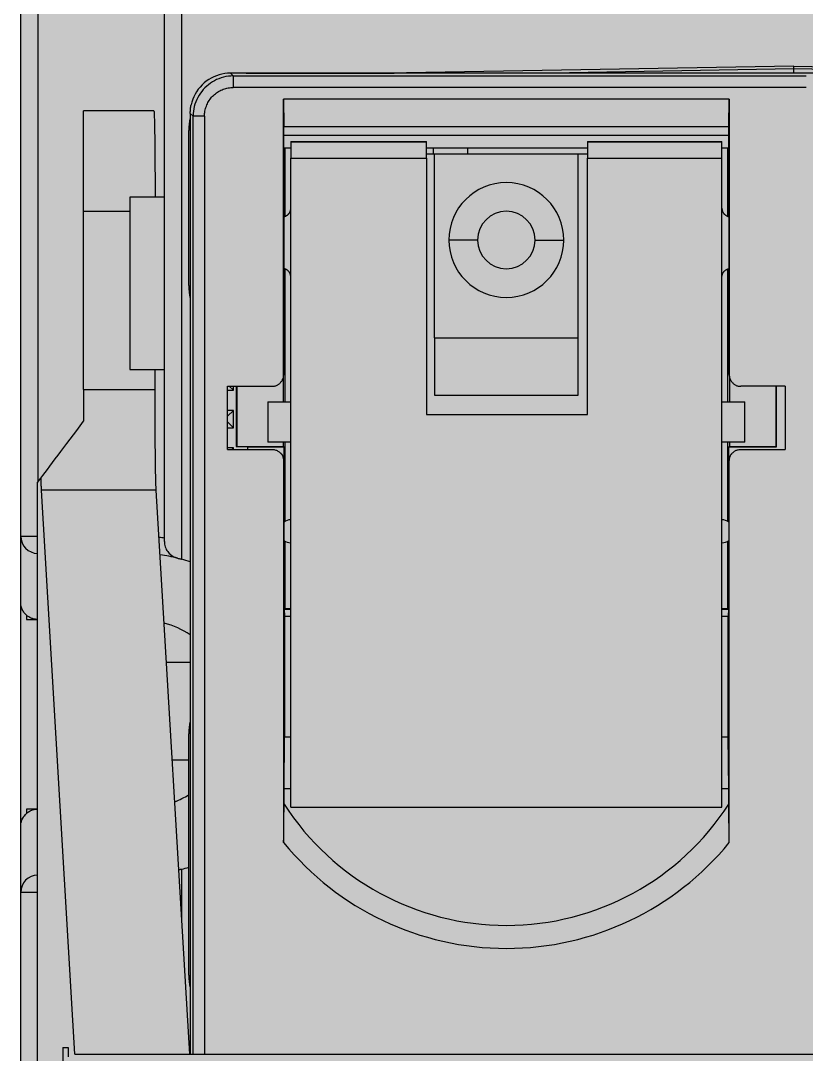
# Model space of a CAD drawing. Extents: x -20 to 2016, y -5898 to 916.
# Drawn here: x 982.65 to 996.32, y 71.74 to 89.73 of the extents above; entities that cross this region are included whole.
import ezdxf

# ---------------------------------------------------------------- set-up
doc = ezdxf.new("R2010")
doc.units = 0
doc.layers.add('MAIN-1', color=7, linetype='Continuous')
doc.layers.add('SYMS', color=7, linetype='Continuous')

msp = doc.modelspace()

# ---------------------------------------------------------------- hatches: boundary and pattern name
at = {"layer": 'SYMS', "true_color": 0x636466}
h = msp.add_hatch(color=251, dxfattribs=at)
h.dxf.hatch_style = 1
h.paths.add_polyline_path([(982.655, 38.159), (1009.555, 38.159), (1009.555, 117.159), (982.655, 117.159)])

# ---------------------------------------------------------------- linework, layer by layer
at = {"layer": 'MAIN-1'}
for p, q in [((982.955, 95.759), (982.955, 81.7)), ((985.155, 80.667), (985.155, 95.759)), ((985.455, 95.759), (985.455, 80.357)), ((996.105, 88.94), (989.029, 88.817)), ((996.105, 88.89), (991.876, 88.817)), ((996.105, 88.94), (996.104, 88.94)), ((996.104, 88.94), (996.105, 88.94)), ((996.105, 88.94), (996.105, 88.94)), ((996.105, 88.94), (996.105, 88.94)), ((996.105, 88.94), (996.105, 88.94)), ((996.105, 88.94), (996.105, 88.94)), ((996.105, 88.94), (996.105, 88.94)), ((996.105, 88.94), (996.105, 88.94)), ((996.105, 88.94), (996.105, 88.94)), ((996.105, 88.94), (996.105, 88.94)), ((996.105, 88.94), (996.105, 88.94)), ((996.105, 88.94), (996.105, 88.94)), ((996.105, 88.94), (1003.18, 88.817)), ((996.105, 88.938), (996.105, 88.939)), ((996.105, 88.939), (996.105, 88.939)), ((996.105, 88.939), (996.105, 88.939)), ((996.105, 88.937), (996.105, 88.938)), ((996.105, 88.936), (996.105, 88.937)), ((996.105, 88.935), (996.105, 88.936)), ((996.105, 88.933), (996.105, 88.935)), ((996.105, 88.931), (996.105, 88.933)), ((996.105, 88.928), (996.105, 88.931)), ((996.105, 88.926), (996.105, 88.928)), ((996.105, 88.923), (996.105, 88.926)), ((996.105, 88.92), (996.105, 88.923)), ((996.105, 88.916), (996.105, 88.92)), ((996.105, 88.912), (996.105, 88.916)), ((996.105, 88.908), (996.105, 88.912)), ((996.105, 88.904), (996.105, 88.908)), ((996.105, 88.9), (996.105, 88.904)), ((996.105, 88.895), (996.105, 88.9)), ((996.105, 88.89), (996.105, 88.895)), ((996.105, 88.816), (996.105, 88.89)), ((1000.333, 88.817), (996.105, 88.89)), ((985.925, 88.706), (985.884, 88.677)), ((985.968, 88.731), (985.925, 88.706)), ((986.013, 88.754), (985.968, 88.731)), ((986.059, 88.773), (986.013, 88.754)), ((986.064, 88.704), (986.027, 88.685)), ((986.107, 88.789), (986.059, 88.773)), ((986.103, 88.72), (986.064, 88.704)), ((986.142, 88.735), (986.103, 88.72)), ((986.155, 88.801), (986.107, 88.789)), ((986.183, 88.747), (986.142, 88.735)), ((986.204, 88.81), (986.155, 88.801)), ((986.224, 88.756), (986.183, 88.747)), ((986.254, 88.815), (986.204, 88.81)), ((986.267, 88.763), (986.224, 88.756)), ((986.304, 88.817), (986.254, 88.815)), ((986.31, 88.767), (986.267, 88.763)), ((986.353, 88.768), (986.304, 88.817)), ((996.105, 88.816), (986.304, 88.817)), ((986.353, 88.768), (986.31, 88.767)), ((986.353, 88.768), (996.322, 88.768)), ((986.353, 88.768), (986.353, 88.568)), ((986.58, 88.819), (989.15, 88.819)), ((1005.905, 88.817), (996.105, 88.816)), ((985.743, 88.536), (985.715, 88.494)), ((985.775, 88.575), (985.743, 88.536)), ((985.809, 88.611), (985.775, 88.575)), ((985.832, 88.531), (985.805, 88.499)), ((985.845, 88.646), (985.809, 88.611)), ((985.86, 88.561), (985.832, 88.531)), ((985.884, 88.677), (985.845, 88.646)), ((985.891, 88.59), (985.86, 88.561)), ((985.923, 88.616), (985.891, 88.59)), ((985.956, 88.641), (985.923, 88.616)), ((985.991, 88.664), (985.956, 88.641)), ((986.027, 88.685), (985.991, 88.664)), ((986.098, 88.498), (986.117, 88.509)), ((986.117, 88.509), (986.138, 88.519)), ((986.138, 88.519), (986.158, 88.528)), ((986.158, 88.528), (986.179, 88.537)), ((986.179, 88.537), (986.2, 88.544)), ((986.2, 88.544), (986.221, 88.551)), ((986.221, 88.551), (986.243, 88.556)), ((986.243, 88.556), (986.264, 88.56)), ((986.264, 88.56), (986.286, 88.564)), ((986.286, 88.564), (986.308, 88.566)), ((986.308, 88.566), (986.331, 88.568)), ((986.331, 88.568), (986.353, 88.568)), ((996.322, 88.568), (986.353, 88.568)), ((985.648, 88.362), (985.633, 88.314)), ((985.667, 88.407), (985.648, 88.362)), ((985.69, 88.452), (985.667, 88.407)), ((985.715, 88.494), (985.69, 88.452)), ((985.718, 88.358), (985.701, 88.319)), ((985.737, 88.395), (985.718, 88.358)), ((985.757, 88.431), (985.737, 88.395)), ((985.78, 88.466), (985.757, 88.431)), ((985.805, 88.499), (985.78, 88.466)), ((985.924, 88.324), (985.936, 88.343)), ((985.936, 88.343), (985.949, 88.362)), ((985.949, 88.362), (985.962, 88.38)), ((985.962, 88.38), (985.977, 88.397)), ((985.977, 88.397), (985.992, 88.414)), ((985.992, 88.414), (986.008, 88.43)), ((986.008, 88.43), (986.024, 88.445)), ((986.024, 88.445), (986.042, 88.459)), ((986.042, 88.459), (986.06, 88.473)), ((986.06, 88.473), (986.078, 88.486)), ((986.078, 88.486), (986.098, 88.498)), ((987.228, 83.571), (987.228, 88.367)), ((994.981, 88.367), (987.228, 88.367)), ((987.228, 88.367), (987.233, 87.895)), ((994.976, 87.895), (994.981, 88.367)), ((994.981, 88.367), (994.981, 83.571)), ((984.972, 88.161), (983.75, 88.161)), ((983.75, 86.411), (983.75, 88.161)), ((984.972, 88.161), (984.972, 88.16)), ((984.972, 88.16), (984.973, 88.156)), ((984.973, 88.156), (984.974, 88.151)), ((984.974, 88.151), (984.975, 88.143)), ((985.605, 88.141), (985.606, 88.159)), ((985.606, 88.159), (985.607, 88.177)), ((985.607, 88.177), (985.609, 88.195)), ((985.609, 88.195), (985.611, 88.213)), ((985.611, 88.213), (985.614, 88.231)), ((985.614, 88.231), (985.617, 88.248)), ((985.617, 88.248), (985.62, 88.265)), ((985.633, 88.314), (985.62, 88.265)), ((985.659, 88.155), (985.655, 88.112)), ((985.666, 88.197), (985.659, 88.155)), ((985.675, 88.239), (985.666, 88.197)), ((985.687, 88.28), (985.675, 88.239)), ((985.701, 88.319), (985.687, 88.28)), ((985.858, 88.135), (985.861, 88.157)), ((985.861, 88.157), (985.866, 88.179)), ((985.866, 88.179), (985.871, 88.2)), ((985.871, 88.2), (985.878, 88.222)), ((985.878, 88.222), (985.885, 88.243)), ((985.885, 88.243), (985.893, 88.264)), ((985.893, 88.264), (985.903, 88.284)), ((985.903, 88.284), (985.913, 88.304)), ((985.913, 88.304), (985.924, 88.324)), ((984.975, 88.143), (984.976, 88.132)), ((984.976, 88.132), (984.976, 88.12)), ((984.976, 88.12), (984.977, 88.104)), ((984.977, 88.104), (984.978, 88.086)), ((984.978, 88.086), (984.979, 88.066)), ((984.979, 88.066), (984.979, 88.042)), ((984.979, 88.042), (984.98, 88.016)), ((984.98, 88.016), (984.981, 87.986)), ((984.981, 87.986), (984.982, 87.953)), ((985.605, 88.137), (985.605, 88.141)), ((985.605, 88.134), (985.605, 88.137)), ((985.605, 88.131), (985.605, 88.134)), ((985.605, 88.127), (985.605, 88.131)), ((985.605, 88.124), (985.605, 88.127)), ((985.605, 88.121), (985.605, 88.124)), ((985.605, 88.117), (985.605, 88.121)), ((985.605, 88.117), (985.605, 71.746)), ((985.605, 88.117), (985.653, 88.068)), ((985.655, 88.112), (985.653, 88.068)), ((985.653, 71.746), (985.653, 88.068)), ((985.853, 88.068), (985.653, 88.068)), ((985.853, 88.068), (985.854, 88.091)), ((985.853, 88.068), (985.853, 71.746)), ((985.854, 88.091), (985.855, 88.113)), ((985.855, 88.113), (985.858, 88.135)), ((984.982, 87.953), (984.983, 87.916)), ((984.983, 87.916), (984.983, 87.875)), ((984.983, 87.875), (984.984, 87.83)), ((984.984, 87.83), (984.985, 87.78)), ((985.58, 85.119), (985.58, 87.819)), ((987.233, 87.894), (987.233, 87.895)), ((987.233, 87.895), (987.233, 87.895)), ((987.233, 86.467), (987.233, 87.895)), ((987.233, 87.893), (987.233, 87.894)), ((987.233, 87.892), (987.233, 87.893)), ((987.233, 87.891), (987.233, 87.892)), ((987.233, 87.89), (987.233, 87.891)), ((987.233, 87.889), (987.233, 87.89)), ((987.233, 87.889), (994.976, 87.889)), ((994.976, 86.467), (994.976, 87.895)), ((994.976, 87.889), (994.976, 87.895)), ((984.985, 87.78), (984.986, 87.724)), ((984.986, 87.724), (984.987, 87.662)), ((984.987, 87.662), (984.987, 87.593)), ((987.233, 87.74), (994.976, 87.74)), ((987.353, 87.627), (989.713, 87.627)), ((987.353, 87.627), (987.353, 87.616)), ((989.713, 87.616), (987.353, 87.616)), ((987.353, 87.616), (987.353, 87.34)), ((989.713, 87.616), (989.713, 87.627)), ((989.713, 87.34), (989.713, 87.616)), ((992.513, 87.627), (994.853, 87.627)), ((992.513, 87.627), (992.513, 87.616)), ((994.853, 87.616), (992.513, 87.616)), ((992.513, 87.616), (992.513, 87.34)), ((994.853, 87.616), (994.853, 87.627)), ((994.853, 87.34), (994.853, 87.616)), ((984.987, 87.593), (984.988, 87.514)), ((984.988, 87.514), (984.989, 87.423)), ((987.353, 87.513), (987.234, 87.513)), ((987.234, 87.513), (987.234, 86.32)), ((987.255, 86.326), (987.255, 87.513)), ((992.513, 87.513), (989.713, 87.513)), ((989.83, 87.513), (989.83, 87.413)), ((990.43, 87.513), (990.43, 87.413)), ((994.976, 87.513), (994.853, 87.513)), ((994.955, 86.325), (994.955, 87.513)), ((994.976, 86.32), (994.976, 87.513)), ((984.989, 87.423), (984.99, 87.316)), ((984.99, 87.316), (984.991, 87.184)), ((987.353, 76.044), (987.353, 87.34)), ((987.353, 87.34), (989.713, 87.34)), ((989.713, 87.413), (989.853, 87.413)), ((989.713, 87.34), (989.713, 82.874)), ((989.853, 87.413), (992.353, 87.413)), ((989.853, 84.213), (989.853, 87.413)), ((992.353, 87.413), (992.513, 87.413)), ((992.353, 84.213), (992.353, 87.413)), ((992.513, 87.34), (994.853, 87.34)), ((992.513, 82.874), (992.513, 87.34)), ((994.853, 76.044), (994.853, 87.34)), ((984.991, 87.184), (984.992, 87.008)), ((984.992, 87.008), (984.993, 86.659)), ((985.155, 86.659), (984.555, 86.659)), ((984.555, 86.659), (984.555, 83.659)), ((984.555, 86.411), (983.75, 86.411)), ((983.75, 83.309), (983.75, 86.411)), ((987.233, 86.467), (987.233, 83.671)), ((987.294, 86.348), (987.3, 86.352)), ((987.3, 86.352), (987.305, 86.357)), ((987.305, 86.357), (987.31, 86.361)), ((987.31, 86.361), (987.314, 86.366)), ((987.314, 86.366), (987.319, 86.371)), ((987.319, 86.371), (987.323, 86.377)), ((987.323, 86.377), (987.327, 86.383)), ((987.327, 86.383), (987.331, 86.388)), ((987.331, 86.388), (987.334, 86.394)), ((987.334, 86.394), (987.338, 86.4)), ((987.338, 86.4), (987.341, 86.407)), ((987.341, 86.407), (987.343, 86.413)), ((987.343, 86.413), (987.346, 86.42)), ((987.346, 86.42), (987.348, 86.426)), ((987.348, 86.426), (987.349, 86.433)), ((987.349, 86.433), (987.351, 86.44)), ((987.351, 86.44), (987.352, 86.446)), ((987.352, 86.446), (987.353, 86.453)), ((987.353, 86.46), (987.353, 86.467)), ((987.353, 86.453), (987.353, 86.46)), ((994.853, 86.467), (994.854, 86.46)), ((994.854, 86.46), (994.854, 86.453)), ((994.854, 86.453), (994.855, 86.446)), ((994.855, 86.446), (994.856, 86.439)), ((994.856, 86.439), (994.857, 86.432)), ((994.857, 86.432), (994.859, 86.426)), ((994.859, 86.426), (994.861, 86.419)), ((994.861, 86.419), (994.864, 86.412)), ((994.864, 86.412), (994.866, 86.406)), ((994.866, 86.406), (994.869, 86.4)), ((994.869, 86.4), (994.873, 86.393)), ((994.873, 86.393), (994.876, 86.387)), ((994.876, 86.387), (994.88, 86.382)), ((994.88, 86.382), (994.884, 86.376)), ((994.884, 86.376), (994.889, 86.371)), ((994.889, 86.371), (994.893, 86.365)), ((994.893, 86.365), (994.898, 86.36)), ((994.898, 86.36), (994.903, 86.356)), ((994.903, 86.356), (994.908, 86.351)), ((994.908, 86.351), (994.914, 86.347)), ((994.976, 86.467), (994.976, 83.671)), ((987.233, 86.32), (987.239, 86.322)), ((987.239, 86.322), (987.246, 86.323)), ((987.246, 86.323), (987.252, 86.325)), ((987.252, 86.325), (987.259, 86.328)), ((987.259, 86.328), (987.265, 86.33)), ((987.265, 86.33), (987.271, 86.333)), ((987.271, 86.333), (987.277, 86.337)), ((987.277, 86.337), (987.283, 86.34)), ((987.283, 86.34), (987.289, 86.344)), ((987.289, 86.344), (987.294, 86.348)), ((994.914, 86.347), (994.92, 86.343)), ((994.92, 86.343), (994.925, 86.339)), ((994.925, 86.339), (994.931, 86.336)), ((994.931, 86.336), (994.937, 86.332)), ((994.937, 86.332), (994.944, 86.33)), ((994.944, 86.33), (994.95, 86.327)), ((994.95, 86.327), (994.956, 86.325)), ((994.956, 86.325), (994.963, 86.323)), ((994.963, 86.323), (994.97, 86.321)), ((994.97, 86.321), (994.976, 86.32)), ((990.603, 85.913), (990.103, 85.913)), ((991.603, 85.913), (992.103, 85.913)), ((987.239, 85.413), (987.233, 85.414)), ((987.246, 85.411), (987.239, 85.413)), ((987.252, 85.409), (987.246, 85.411)), ((987.259, 85.407), (987.252, 85.409)), ((987.255, 83.094), (987.255, 85.408)), ((987.265, 85.404), (987.259, 85.407)), ((987.271, 85.401), (987.265, 85.404)), ((987.277, 85.398), (987.271, 85.401)), ((987.283, 85.394), (987.277, 85.398)), ((987.289, 85.391), (987.283, 85.394)), ((987.294, 85.387), (987.289, 85.391)), ((987.3, 85.382), (987.294, 85.387)), ((987.305, 85.378), (987.3, 85.382)), ((987.31, 85.373), (987.305, 85.378)), ((987.314, 85.368), (987.31, 85.373)), ((987.319, 85.363), (987.314, 85.368)), ((987.323, 85.357), (987.319, 85.363)), ((987.327, 85.352), (987.323, 85.357)), ((987.331, 85.346), (987.327, 85.352)), ((987.334, 85.34), (987.331, 85.346)), ((987.338, 85.334), (987.334, 85.34)), ((987.341, 85.328), (987.338, 85.334)), ((987.343, 85.321), (987.341, 85.328)), ((987.346, 85.315), (987.343, 85.321)), ((987.348, 85.308), (987.346, 85.315)), ((987.349, 85.301), (987.348, 85.308)), ((987.351, 85.295), (987.349, 85.301)), ((987.352, 85.288), (987.351, 85.295)), ((987.353, 85.281), (987.352, 85.288)), ((987.353, 85.274), (987.353, 85.281)), ((987.353, 85.267), (987.353, 85.274)), ((994.853, 85.267), (994.854, 85.274)), ((994.854, 85.281), (994.855, 85.288)), ((994.854, 85.274), (994.854, 85.281)), ((994.855, 85.288), (994.856, 85.295)), ((994.856, 85.295), (994.857, 85.302)), ((994.857, 85.302), (994.859, 85.309)), ((994.859, 85.309), (994.861, 85.315)), ((994.861, 85.315), (994.864, 85.322)), ((994.864, 85.322), (994.866, 85.328)), ((994.866, 85.328), (994.869, 85.335)), ((994.869, 85.335), (994.873, 85.341)), ((994.873, 85.341), (994.876, 85.347)), ((994.876, 85.347), (994.88, 85.353)), ((994.88, 85.353), (994.884, 85.358)), ((994.884, 85.358), (994.889, 85.364)), ((994.889, 85.364), (994.893, 85.369)), ((994.893, 85.369), (994.898, 85.374)), ((994.898, 85.374), (994.903, 85.379)), ((994.903, 85.379), (994.908, 85.383)), ((994.908, 85.383), (994.914, 85.388)), ((994.914, 85.388), (994.92, 85.392)), ((994.92, 85.392), (994.925, 85.395)), ((994.925, 85.395), (994.931, 85.399)), ((994.931, 85.399), (994.937, 85.402)), ((994.937, 85.402), (994.944, 85.405)), ((994.944, 85.405), (994.95, 85.407)), ((994.95, 85.407), (994.956, 85.41)), ((994.955, 83.094), (994.955, 85.409)), ((994.956, 85.41), (994.963, 85.412)), ((994.963, 85.412), (994.97, 85.413)), ((994.97, 85.413), (994.976, 85.415)), ((989.853, 84.213), (989.853, 83.213)), ((989.853, 84.213), (992.353, 84.213)), ((992.353, 83.213), (992.353, 84.213)), ((984.555, 83.659), (985.155, 83.659)), ((984.993, 83.309), (984.993, 83.659)), ((987.233, 83.671), (987.228, 83.571)), ((987.233, 83.662), (987.228, 83.562)), ((987.233, 83.67), (987.233, 83.671)), ((987.233, 83.669), (987.233, 83.67)), ((987.233, 83.668), (987.233, 83.669)), ((987.233, 83.667), (987.233, 83.668)), ((987.233, 83.666), (987.233, 83.667)), ((987.233, 83.665), (987.233, 83.666)), ((994.981, 83.571), (994.976, 83.671)), ((994.976, 83.671), (994.976, 83.67)), ((994.976, 83.67), (994.976, 83.669)), ((994.976, 83.669), (994.976, 83.668)), ((994.976, 83.668), (994.976, 83.667)), ((994.976, 83.667), (994.976, 83.666)), ((994.976, 83.666), (994.976, 83.665)), ((994.977, 83.662), (994.981, 83.562)), ((987.202, 83.468), (987.207, 83.478)), ((987.207, 83.478), (987.212, 83.489)), ((987.212, 83.489), (987.217, 83.5)), ((987.217, 83.5), (987.22, 83.511)), ((987.22, 83.511), (987.224, 83.523)), ((987.224, 83.523), (987.226, 83.536)), ((987.226, 83.536), (987.227, 83.55)), ((987.227, 83.55), (987.228, 83.564)), ((987.227, 83.094), (987.227, 83.542)), ((987.228, 83.57), (987.228, 83.571)), ((987.228, 83.569), (987.228, 83.57)), ((987.228, 83.568), (987.228, 83.569)), ((987.228, 83.567), (987.228, 83.568)), ((987.228, 83.566), (987.228, 83.567)), ((987.228, 83.564), (987.228, 83.566)), ((994.981, 83.571), (994.981, 83.57)), ((994.981, 83.57), (994.981, 83.569)), ((994.981, 83.569), (994.981, 83.568)), ((994.981, 83.568), (994.981, 83.567)), ((994.981, 83.567), (994.981, 83.566)), ((994.981, 83.566), (994.981, 83.564)), ((994.981, 83.564), (994.982, 83.55)), ((994.982, 83.55), (994.983, 83.536)), ((994.983, 83.542), (994.983, 83.094)), ((994.983, 83.536), (994.986, 83.523)), ((994.986, 83.523), (994.989, 83.511)), ((994.989, 83.511), (994.992, 83.5)), ((994.992, 83.5), (994.997, 83.489)), ((994.997, 83.489), (995.002, 83.478)), ((995.002, 83.478), (995.007, 83.468)), ((983.75, 83.309), (984.993, 83.309)), ((983.75, 83.309), (983.75, 82.761)), ((984.993, 83.183), (984.993, 83.309)), ((986.255, 82.267), (986.255, 83.367)), ((986.255, 83.367), (987.028, 83.367)), ((986.255, 83.297), (986.355, 83.297)), ((986.355, 83.297), (986.284, 83.367)), ((986.355, 83.297), (986.355, 83.367)), ((986.406, 83.367), (986.406, 82.317)), ((986.412, 83.367), (986.412, 82.322)), ((987.028, 83.367), (987.043, 83.368)), ((987.043, 83.368), (987.057, 83.369)), ((987.057, 83.369), (987.07, 83.371)), ((987.07, 83.371), (987.083, 83.374)), ((987.083, 83.374), (987.094, 83.377)), ((987.094, 83.377), (987.105, 83.382)), ((987.105, 83.382), (987.116, 83.386)), ((987.116, 83.386), (987.126, 83.392)), ((987.126, 83.392), (987.135, 83.398)), ((987.135, 83.398), (987.144, 83.404)), ((987.144, 83.404), (987.152, 83.411)), ((987.152, 83.411), (987.161, 83.418)), ((987.161, 83.418), (987.168, 83.426)), ((987.168, 83.426), (987.176, 83.433)), ((987.176, 83.433), (987.183, 83.442)), ((987.183, 83.442), (987.19, 83.45)), ((987.19, 83.45), (987.196, 83.459)), ((987.196, 83.459), (987.202, 83.468)), ((995.007, 83.468), (995.013, 83.459)), ((995.013, 83.459), (995.019, 83.45)), ((995.019, 83.45), (995.026, 83.442)), ((995.026, 83.442), (995.033, 83.433)), ((995.033, 83.433), (995.041, 83.426)), ((995.041, 83.426), (995.049, 83.418)), ((995.049, 83.418), (995.057, 83.411)), ((995.057, 83.411), (995.065, 83.404)), ((995.065, 83.404), (995.074, 83.398)), ((995.074, 83.398), (995.083, 83.392)), ((995.083, 83.392), (995.093, 83.386)), ((995.093, 83.386), (995.104, 83.382)), ((995.104, 83.382), (995.115, 83.377)), ((995.115, 83.377), (995.127, 83.374)), ((995.127, 83.374), (995.139, 83.371)), ((995.139, 83.371), (995.152, 83.369)), ((995.152, 83.369), (995.166, 83.368)), ((995.166, 83.368), (995.181, 83.367)), ((995.955, 83.367), (995.181, 83.367)), ((995.798, 82.322), (995.798, 83.367)), ((995.805, 82.315), (995.805, 83.367)), ((995.955, 83.367), (995.955, 82.267)), ((984.993, 83.065), (984.993, 83.183)), ((989.853, 83.213), (992.353, 83.213)), ((984.994, 82.955), (984.993, 83.065)), ((984.994, 82.85), (984.994, 82.955)), ((986.355, 82.947), (986.255, 82.947)), ((986.355, 82.947), (986.255, 82.847)), ((986.355, 82.647), (986.355, 82.947)), ((986.953, 83.094), (987.353, 83.094)), ((986.953, 83.094), (986.953, 82.394)), ((994.853, 83.094), (995.253, 83.094)), ((995.253, 82.394), (995.253, 83.094)), ((983.689, 82.679), (983.75, 82.761)), ((984.994, 82.751), (984.994, 82.85)), ((989.713, 82.874), (992.513, 82.874)), ((983.572, 82.523), (983.63, 82.6)), ((983.63, 82.6), (983.689, 82.679)), ((984.995, 82.657), (984.994, 82.751)), ((984.995, 82.567), (984.995, 82.657)), ((986.355, 82.647), (986.255, 82.747)), ((986.255, 82.647), (986.355, 82.647)), ((983.46, 82.374), (983.515, 82.447)), ((983.515, 82.447), (983.572, 82.523)), ((984.996, 82.481), (984.995, 82.567)), ((984.996, 82.398), (984.996, 82.481)), ((984.997, 82.32), (984.996, 82.398)), ((987.353, 82.394), (986.953, 82.394)), ((987.227, 82.322), (987.227, 82.394)), ((987.255, 81.018), (987.255, 82.394)), ((995.253, 82.394), (994.853, 82.394)), ((994.955, 81.017), (994.955, 82.394)), ((994.983, 82.394), (994.983, 82.322)), ((983.305, 82.167), (983.355, 82.234)), ((983.355, 82.234), (983.407, 82.303)), ((983.407, 82.303), (983.46, 82.374)), ((984.998, 82.244), (984.997, 82.32)), ((984.998, 82.173), (984.998, 82.244)), ((986.355, 82.297), (986.255, 82.297)), ((986.255, 82.267), (987.028, 82.267)), ((986.355, 82.297), (986.325, 82.267)), ((986.355, 82.267), (986.355, 82.297)), ((986.406, 82.317), (986.412, 82.322)), ((986.406, 82.317), (986.605, 82.317)), ((986.412, 82.322), (987.227, 82.322)), ((986.605, 82.267), (986.605, 82.317)), ((986.605, 82.316), (987.234, 82.315)), ((987.028, 82.267), (987.046, 82.267)), ((987.046, 82.267), (987.062, 82.265)), ((987.062, 82.265), (987.078, 82.262)), ((987.078, 82.262), (987.092, 82.258)), ((987.092, 82.258), (987.105, 82.253)), ((987.105, 82.253), (987.118, 82.247)), ((987.118, 82.247), (987.129, 82.241)), ((987.129, 82.241), (987.14, 82.234)), ((987.14, 82.234), (987.151, 82.226)), ((987.151, 82.226), (987.161, 82.217)), ((987.161, 82.217), (987.17, 82.209)), ((987.234, 82.315), (987.227, 82.322)), ((987.234, 82.315), (987.234, 81.004)), ((994.976, 82.315), (994.983, 82.322)), ((994.976, 81.003), (994.976, 82.315)), ((994.976, 82.315), (995.805, 82.315)), ((994.983, 82.322), (995.798, 82.322)), ((995.039, 82.209), (995.047, 82.216)), ((995.047, 82.216), (995.055, 82.223)), ((995.055, 82.223), (995.064, 82.23)), ((995.064, 82.23), (995.073, 82.237)), ((995.073, 82.237), (995.082, 82.242)), ((995.082, 82.242), (995.092, 82.248)), ((995.092, 82.248), (995.103, 82.253)), ((995.103, 82.253), (995.114, 82.257)), ((995.114, 82.257), (995.126, 82.26)), ((995.126, 82.26), (995.138, 82.263)), ((995.138, 82.263), (995.152, 82.265)), ((995.152, 82.265), (995.166, 82.267)), ((995.166, 82.267), (995.181, 82.267)), ((995.181, 82.267), (995.955, 82.267)), ((995.805, 82.315), (995.798, 82.322)), ((983.164, 81.98), (983.21, 82.04)), ((983.21, 82.04), (983.257, 82.102)), ((983.257, 82.102), (983.305, 82.167)), ((984.999, 82.104), (984.998, 82.173)), ((985, 82.04), (984.999, 82.104)), ((985.001, 81.978), (985, 82.04)), ((987.17, 82.209), (987.179, 82.199)), ((987.174, 82.204), (987.17, 82.209)), ((987.185, 82.197), (987.176, 82.206)), ((987.179, 82.199), (987.187, 82.189)), ((987.193, 82.188), (987.185, 82.197)), ((987.187, 82.189), (987.195, 82.179)), ((987.201, 82.178), (987.193, 82.188)), ((987.195, 82.179), (987.202, 82.168)), ((987.208, 82.167), (987.201, 82.178)), ((987.202, 82.168), (987.209, 82.156)), ((987.213, 82.156), (987.208, 82.167)), ((987.209, 82.156), (987.214, 82.144)), ((987.219, 82.144), (987.213, 82.156)), ((987.214, 82.144), (987.219, 82.131)), ((987.223, 82.132), (987.219, 82.144)), ((987.219, 82.131), (987.223, 82.116)), ((987.226, 82.119), (987.223, 82.132)), ((987.223, 82.116), (987.226, 82.101)), ((987.229, 82.106), (987.226, 82.119)), ((987.226, 82.101), (987.228, 82.085)), ((987.228, 82.085), (987.228, 82.067)), ((987.228, 82.067), (987.233, 82.063)), ((987.228, 82.067), (987.228, 75.426)), ((987.231, 82.092), (987.229, 82.106)), ((987.232, 82.078), (987.231, 82.092)), ((987.233, 82.063), (987.232, 82.078)), ((987.233, 82.063), (987.233, 79.614)), ((994.977, 82.078), (994.976, 82.063)), ((994.976, 82.063), (994.981, 82.067)), ((994.976, 82.063), (994.976, 79.614)), ((994.978, 82.092), (994.977, 82.078)), ((994.98, 82.106), (994.978, 82.092)), ((994.983, 82.119), (994.98, 82.106)), ((994.981, 82.082), (994.982, 82.096)), ((994.981, 82.067), (994.981, 82.082)), ((994.981, 75.426), (994.981, 82.067)), ((994.982, 82.096), (994.985, 82.109)), ((994.986, 82.132), (994.983, 82.119)), ((994.985, 82.109), (994.987, 82.122)), ((994.991, 82.144), (994.986, 82.132)), ((994.987, 82.122), (994.991, 82.134)), ((994.996, 82.156), (994.991, 82.144)), ((994.991, 82.134), (994.995, 82.145)), ((994.995, 82.145), (995, 82.156)), ((995.002, 82.167), (994.996, 82.156)), ((995, 82.156), (995.005, 82.166)), ((995.008, 82.178), (995.002, 82.167)), ((995.005, 82.166), (995.011, 82.175)), ((995.016, 82.188), (995.008, 82.178)), ((995.011, 82.175), (995.018, 82.184)), ((995.024, 82.197), (995.016, 82.188)), ((995.018, 82.184), (995.025, 82.193)), ((995.033, 82.206), (995.024, 82.197)), ((995.025, 82.193), (995.032, 82.201)), ((995.032, 82.201), (995.039, 82.209)), ((995.039, 82.209), (995.035, 82.204)), ((983.041, 81.815), (983.08, 81.867)), ((983.08, 81.867), (983.121, 81.922)), ((983.121, 81.922), (983.164, 81.98)), ((985.001, 81.92), (985.001, 81.978)), ((985.002, 81.866), (985.001, 81.92)), ((985.003, 81.815), (985.002, 81.866)), ((982.95, 81.694), (983.004, 81.766)), ((982.95, 71.163), (982.95, 81.694)), ((983.004, 81.766), (983.041, 81.815)), ((983.004, 81.766), (983.005, 81.73)), ((983.005, 81.73), (983.006, 81.698)), ((983.006, 81.698), (983.007, 81.669)), ((985.004, 81.768), (985.003, 81.815)), ((985.005, 81.724), (985.004, 81.768)), ((985.007, 81.684), (985.005, 81.724)), ((985.008, 81.649), (985.007, 81.684)), ((983.007, 81.669), (983.008, 81.643)), ((983.008, 81.643), (983.009, 81.621)), ((983.009, 81.621), (983.01, 81.602)), ((983.01, 81.602), (983.011, 81.586)), ((983.011, 81.586), (983.011, 81.574)), ((983.011, 81.574), (983.012, 81.566)), ((983.012, 81.566), (983.013, 81.561)), ((983.013, 81.561), (983.014, 81.559)), ((983.596, 71.741), (983.014, 81.559)), ((985.014, 81.559), (983.014, 81.559)), ((985.009, 81.618), (985.008, 81.649)), ((985.01, 81.593), (985.009, 81.618)), ((985.012, 81.575), (985.01, 81.593)), ((985.013, 81.563), (985.012, 81.575)), ((985.014, 81.559), (985.013, 81.563)), ((985.595, 71.746), (985.014, 81.559)), ((982.655, 80.759), (982.95, 80.759)), ((985.155, 80.667), (985.156, 80.642)), ((985.156, 80.642), (985.159, 80.618)), ((985.159, 80.618), (985.163, 80.595)), ((985.163, 80.595), (985.17, 80.572)), ((987.234, 80.684), (987.234, 79.596)), ((987.255, 79.501), (987.255, 80.67)), ((994.955, 79.501), (994.955, 80.672)), ((994.976, 79.597), (994.976, 80.686)), ((985.17, 80.572), (985.178, 80.55)), ((985.178, 80.55), (985.188, 80.529)), ((985.188, 80.529), (985.199, 80.509)), ((985.199, 80.509), (985.212, 80.491)), ((985.212, 80.491), (985.225, 80.474)), ((985.225, 80.474), (985.239, 80.458)), ((985.239, 80.458), (985.254, 80.444)), ((985.254, 80.444), (985.269, 80.431)), ((985.269, 80.431), (985.285, 80.42)), ((985.285, 80.42), (985.3, 80.409)), ((985.3, 80.409), (985.317, 80.401)), ((985.317, 80.401), (985.333, 80.393)), ((985.333, 80.393), (985.349, 80.386)), ((985.349, 80.386), (985.366, 80.38)), ((985.366, 80.38), (985.382, 80.376)), ((985.382, 80.376), (985.392, 80.373)), ((985.392, 80.373), (985.402, 80.371)), ((985.402, 80.371), (985.413, 80.368)), ((985.413, 80.368), (985.423, 80.365)), ((985.423, 80.365), (985.434, 80.362)), ((985.434, 80.362), (985.444, 80.36)), ((985.444, 80.36), (985.455, 80.357)), ((982.655, 79.59), (982.655, 79.609)), ((982.657, 79.572), (982.655, 79.59)), ((982.66, 79.553), (982.657, 79.572)), ((982.664, 79.535), (982.66, 79.553)), ((982.669, 79.517), (982.664, 79.535)), ((982.675, 79.5), (982.669, 79.517)), ((987.233, 79.614), (987.245, 79.367)), ((994.976, 79.614), (994.964, 79.367)), ((982.682, 79.484), (982.675, 79.5)), ((982.69, 79.468), (982.682, 79.484)), ((982.699, 79.453), (982.69, 79.468)), ((982.708, 79.438), (982.699, 79.453)), ((982.718, 79.425), (982.708, 79.438)), ((982.728, 79.412), (982.718, 79.425)), ((982.739, 79.4), (982.728, 79.412)), ((982.751, 79.389), (982.739, 79.4)), ((982.762, 79.379), (982.751, 79.389)), ((982.755, 79.385), (982.755, 79.309)), ((982.774, 79.369), (982.762, 79.379)), ((982.786, 79.361), (982.774, 79.369)), ((982.799, 79.353), (982.786, 79.361)), ((982.811, 79.346), (982.799, 79.353)), ((982.824, 79.339), (982.811, 79.346)), ((982.836, 79.333), (982.824, 79.339)), ((982.849, 79.328), (982.836, 79.333)), ((987.239, 79.486), (987.255, 79.501)), ((987.353, 79.48), (987.239, 79.48)), ((987.245, 79.367), (987.245, 77.267)), ((987.245, 79.367), (987.353, 79.367)), ((987.255, 79.501), (987.353, 79.501)), ((994.853, 79.501), (994.955, 79.501)), ((994.97, 79.48), (994.853, 79.48)), ((994.853, 79.367), (994.964, 79.367)), ((994.97, 79.486), (994.955, 79.501)), ((994.964, 77.267), (994.964, 79.367)), ((982.755, 79.309), (982.95, 79.309)), ((982.861, 79.324), (982.849, 79.328)), ((982.874, 79.32), (982.861, 79.324)), ((982.887, 79.317), (982.874, 79.32)), ((982.899, 79.314), (982.887, 79.317)), ((982.912, 79.312), (982.899, 79.314)), ((982.925, 79.31), (982.912, 79.312)), ((982.937, 79.309), (982.925, 79.31)), ((982.95, 79.309), (982.937, 79.309)), ((985.605, 78.559), (985.192, 78.559)), ((985.58, 73.119), (985.58, 77.319)), ((987.237, 76.367), (987.245, 77.267)), ((987.245, 77.267), (987.353, 77.267)), ((994.853, 77.267), (994.964, 77.267)), ((994.972, 76.367), (994.964, 77.267)), ((985.58, 76.859), (985.293, 76.859)), ((987.237, 76.094), (987.237, 76.367)), ((987.237, 76.367), (987.353, 76.367)), ((994.853, 76.367), (994.972, 76.367)), ((994.972, 76.094), (994.972, 76.367)), ((982.736, 75.914), (982.749, 75.927)), ((982.749, 75.927), (982.762, 75.939)), ((982.95, 76.009), (982.755, 76.009)), ((982.755, 76.009), (982.755, 75.933)), ((982.762, 75.939), (982.776, 75.95)), ((982.776, 75.95), (982.79, 75.96)), ((982.79, 75.96), (982.804, 75.969)), ((982.804, 75.969), (982.819, 75.976)), ((982.819, 75.976), (982.833, 75.983)), ((982.833, 75.983), (982.848, 75.989)), ((982.848, 75.989), (982.862, 75.994)), ((982.862, 75.994), (982.877, 75.999)), ((982.877, 75.999), (982.891, 76.002)), ((982.891, 76.002), (982.906, 76.005)), ((982.906, 76.005), (982.921, 76.007)), ((982.921, 76.007), (982.936, 76.008)), ((982.936, 76.008), (982.95, 76.009)), ((987.235, 75.903), (987.236, 75.999)), ((987.236, 75.999), (987.237, 76.094)), ((987.353, 76.044), (994.853, 76.044)), ((994.973, 75.999), (994.972, 76.094)), ((994.974, 75.903), (994.973, 75.999)), ((982.655, 75.731), (982.658, 75.752)), ((982.658, 75.752), (982.662, 75.773)), ((982.662, 75.773), (982.667, 75.794)), ((982.667, 75.794), (982.674, 75.814)), ((982.674, 75.814), (982.681, 75.833)), ((982.681, 75.833), (982.691, 75.851)), ((982.691, 75.851), (982.701, 75.869)), ((982.701, 75.869), (982.712, 75.885)), ((982.712, 75.885), (982.724, 75.9)), ((982.724, 75.9), (982.736, 75.914)), ((987.232, 75.713), (987.234, 75.808)), ((987.234, 75.808), (987.235, 75.903)), ((994.976, 75.808), (994.974, 75.903)), ((994.977, 75.713), (994.976, 75.808)), ((982.655, 75.709), (982.655, 75.731)), ((987.23, 75.522), (987.231, 75.617)), ((987.231, 75.617), (987.232, 75.713)), ((994.978, 75.617), (994.977, 75.713)), ((994.979, 75.522), (994.978, 75.617)), ((987.228, 75.426), (987.23, 75.522)), ((994.981, 75.426), (994.979, 75.522)), ((985.414, 74.95), (985.406, 74.948)), ((985.422, 74.952), (985.414, 74.95)), ((985.43, 74.955), (985.422, 74.952)), ((985.438, 74.957), (985.43, 74.955)), ((985.446, 74.959), (985.438, 74.957)), ((985.455, 74.961), (985.446, 74.959)), ((985.455, 74.961), (985.455, 74.125)), ((982.95, 74.559), (982.655, 74.559)), ((983.385, 71.859), (983.385, 67.059)), ((983.385, 71.859), (983.479, 71.859)), ((983.479, 71.859), (983.481, 71.781)), ((983.481, 71.781), (983.483, 71.695)), ((983.596, 71.741), (1008.505, 71.741)), ((985.595, 71.746), (1006.505, 71.746))]:
    msp.add_line(p, q, dxfattribs=at)
for centre, radius, start, end in [((986.58, 87.819), 1, 90, 93.4734), ((986.58, 87.819), 1, 167.1614, 180), ((991.103, 85.913), 1, 0, 180), ((991.103, 85.913), 0.5, 0, 180), ((991.103, 85.913), 1, 180, 0), ((991.103, 85.913), 0.5, 180, 0), ((986.58, 85.119), 1, 180, 192.8386), ((987.353, 80.844), 0.2, 90, 127.0982), ((994.853, 80.844), 0.2, 52.0488, 90), ((982.955, 80.759), 0.3, 180, 269.1562), ((984.705, 77.659), 3.1, 81.6534, 83.3597), ((987.353, 80.844), 0.2, 232.9018, 270), ((994.853, 80.844), 0.2, 270, 307.9512), ((984.705, 77.659), 2.8, 76.003, 82.2722), ((984.705, 77.659), 2.8, 71.2509, 74.4629), ((984.705, 77.659), 1.65, 56.9443, 74.2912), ((986.58, 77.319), 1, 167.1614, 180), ((984.705, 77.659), 1.65, 292.4854, 302.0259), ((991.105, 78.585), 4.6, 212.7805, 327.2195), ((991.105, 78.585), 5, 219.1732, 320.8268), ((982.955, 74.559), 0.3, 90.8438, 180), ((984.705, 77.659), 2.8, 285.537, 288.21), ((986.58, 73.119), 1, 180, 192.836)]:
    msp.add_arc(centre, radius, start, end, dxfattribs=at)
at = {"layer": 'SYMS'}
msp.add_lwpolyline([(982.655, 117.159), (1009.555, 117.159), (1009.555, 38.159), (982.655, 38.159)], close=True, dxfattribs=at)

doc.saveas('drawing.dxf')
